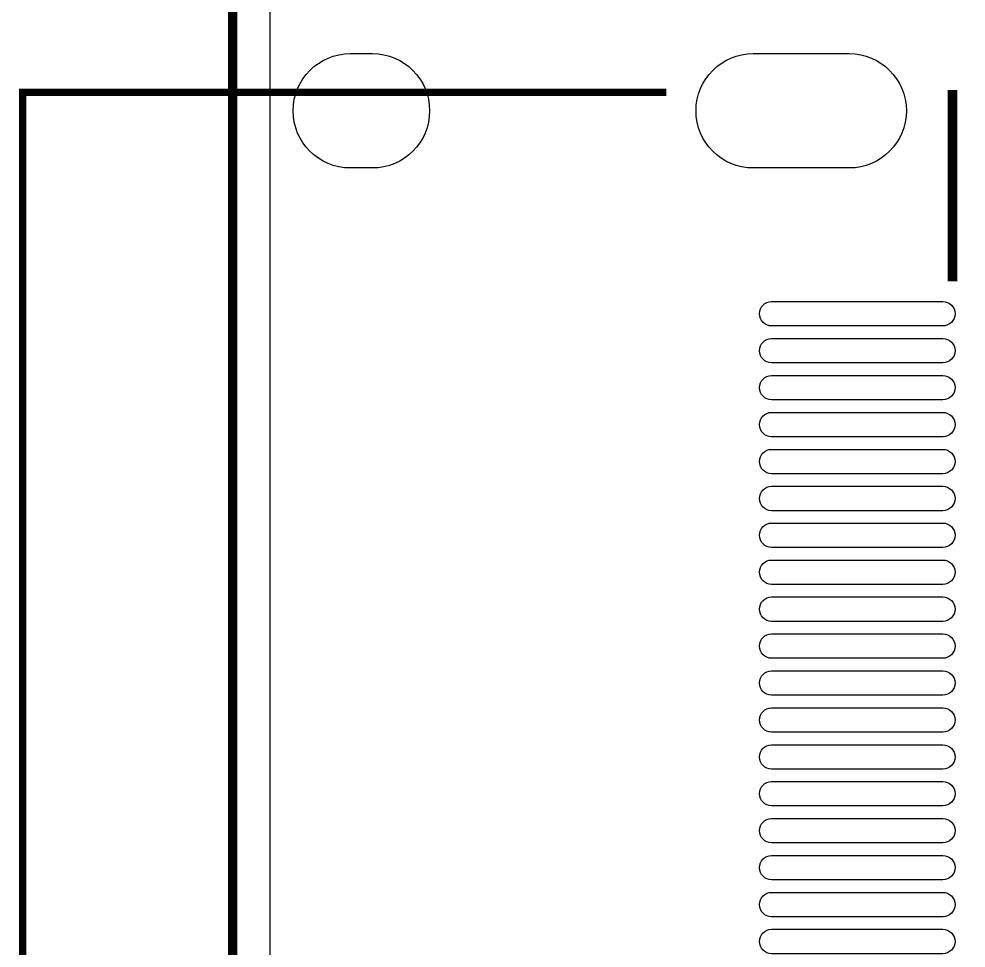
# Model space of a CAD drawing. Extents: x -74 to 86, y -71 to 30.
# Drawn here: x -35.95 to -23.11, y -4.8 to 7.78 of the extents above; entities that cross this region are included whole.
import ezdxf

# ---------------------------------------------------------------- set-up
doc = ezdxf.new("R2010")
doc.units = 0
for name, color, linetype in [('BG_OUTLINE', 3, 'CONTINUOUS'), ('PG_SILKSCREEN_TOP', 6, 'CONTINUOUS'), ('PIN_SOLDERMASK_TOP', 7, 'CONTINUOUS'), ('RKI_ALL', 9, 'CONTINUOUS')]:
    doc.layers.add(name, color=color, linetype=linetype)

msp = doc.modelspace()

# ---------------------------------------------------------------- linework, layer by layer
at = {"layer": 'BG_OUTLINE'}
for points in [[(22.651974, -65.801494, -0.414214), (21.381974, -67.071494), (-31.780226, -67.071494, -0.414214), (-33.050226, -65.801494), (-33.050226, 22.658578, -0.414214), (-31.780226, 23.928578), (21.381974, 23.928578, -0.414214), (22.651974, 22.658578)], [(21.381974, 23.928578), (-31.780226, 23.928578, 0.414214), (-33.050226, 22.658578), (-33.050226, -65.801494, 0.414214), (-31.780226, -67.071494), (21.381974, -67.071494, 0.414214), (22.651974, -65.801494), (22.651974, 22.658578, 0.414214)]]:
    msp.add_lwpolyline(points, format="xyb", close=True, dxfattribs=at)
at = {"layer": 'BG_OUTLINE', "const_width": 0.127}
msp.add_lwpolyline([(-31.780226, -67.071494, -0.414214), (-33.050226, -65.801494), (-33.050226, 10.360406)], format="xyb", dxfattribs=at)
at = {"layer": 'PG_SILKSCREEN_TOP'}
for points, const_width in [([(-27.126184, -8.219186), (-35.896804, -8.219186), (-35.896804, 6.792214), (-27.176984, 6.792214)], 0.09906), ([(-23.298404, 6.820154), (-23.298404, 4.231894)], 0.12954)]:
    msp.add_lwpolyline(points, dxfattribs=dict(at, const_width=const_width))
at = {"layer": 'PIN_SOLDERMASK_TOP'}
for points in [[(-31.157164, 5.766054), (-31.456884, 5.766054, -1), (-31.456884, 7.315454), (-31.157164, 7.315454, -1)], [(-24.697944, 5.766054), (-25.998424, 5.766054, -1), (-25.998424, 7.315454), (-24.697944, 7.315454, -1)], [(-23.429214, 3.627374), (-25.748234, 3.627374, -1), (-25.748234, 3.957574), (-23.429214, 3.957574, -1)], [(-23.429214, 3.126994), (-25.748234, 3.126994, -1), (-25.748234, 3.457194), (-23.429214, 3.457194, -1)], [(-23.429214, 2.626614), (-25.748234, 2.626614, -1), (-25.748234, 2.956814), (-23.429214, 2.956814, -1)], [(-23.429214, 2.126234), (-25.748234, 2.126234, -1), (-25.748234, 2.456434), (-23.429214, 2.456434, -1)], [(-23.429214, 1.625854), (-25.748234, 1.625854, -1), (-25.748234, 1.956054), (-23.429214, 1.956054, -1)], [(-23.429214, 1.125474), (-25.748234, 1.125474, -1), (-25.748234, 1.455674), (-23.429214, 1.455674, -1)], [(-23.429214, 0.627634), (-25.748234, 0.627634, -1), (-25.748234, 0.957834), (-23.429214, 0.957834, -1)], [(-23.429214, 0.127254), (-25.748234, 0.127254, -1), (-25.748234, 0.457454), (-23.429214, 0.457454, -1)], [(-23.429214, -0.373126), (-25.748234, -0.373126, -1), (-25.748234, -0.042926), (-23.429214, -0.042926, -1)], [(-23.429214, -0.873506), (-25.748234, -0.873506, -1), (-25.748234, -0.543306), (-23.429214, -0.543306, -1)], [(-23.429214, -1.373886), (-25.748234, -1.373886, -1), (-25.748234, -1.043686), (-23.429214, -1.043686, -1)], [(-23.429214, -1.874266), (-25.748234, -1.874266, -1), (-25.748234, -1.544066), (-23.429214, -1.544066, -1)], [(-23.429214, -2.374646), (-25.748234, -2.374646, -1), (-25.748234, -2.044446), (-23.429214, -2.044446, -1)], [(-23.429214, -2.872486), (-25.748234, -2.872486, -1), (-25.748234, -2.542286), (-23.429214, -2.542286, -1)], [(-23.429214, -3.372866), (-25.748234, -3.372866, -1), (-25.748234, -3.042666), (-23.429214, -3.042666, -1)], [(-23.429214, -3.873246), (-25.748234, -3.873246, -1), (-25.748234, -3.543046), (-23.429214, -3.543046, -1)], [(-23.429214, -4.373626), (-25.748234, -4.373626, -1), (-25.748234, -4.043426), (-23.429214, -4.043426, -1)], [(-23.429214, -4.874006), (-25.748234, -4.874006, -1), (-25.748234, -4.543806), (-23.429214, -4.543806, -1)]]:
    msp.add_lwpolyline(points, format="xyb", close=True, dxfattribs=at)
at = {"layer": 'RKI_ALL'}
msp.add_lwpolyline([(-31.780226, -66.563494, -0.414214), (-32.542226, -65.801494), (-32.542226, 22.658578, -0.414214), (-31.780226, 23.420578), (21.381974, 23.420578, -0.414214), (22.143974, 22.658578), (22.143974, -65.801494, -0.414214), (21.381974, -66.563494)], format="xyb", close=True, dxfattribs=at)

doc.saveas('drawing.dxf')
